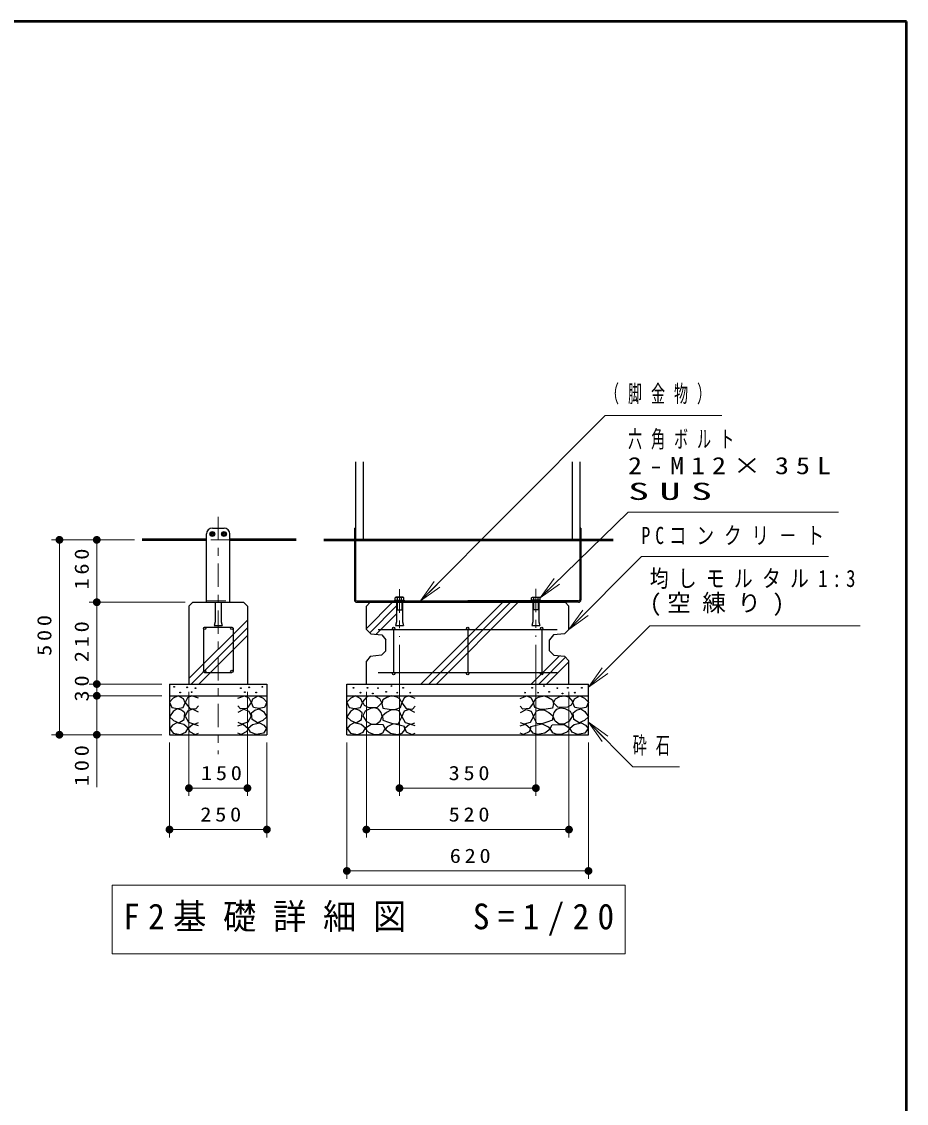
# Model space of a CAD drawing. Units: millimetres on the paper, with parts at other scales. Extents: x -805 to -334, y -297 to 267.
# Drawn here: x -533.5 to -420, y -168.8 to -30 of the extents above; entities that cross this region are included whole.
import ezdxf

# ---------------------------------------------------------------- set-up
doc = ezdxf.new("R2010")
doc.units = ezdxf.units.MM
doc.linetypes.add('USER1', pattern=[4.5, 2.5, -2])
doc.linetypes.add('USER2', pattern=[6, 3, -1, 1, -1])
doc.layers.add('1_20', color=7, linetype='Continuous', lineweight=13)
doc.layers.add('LY_3', color=7, linetype='Continuous', lineweight=13)
doc.styles.add('ＭＳ ゴシック', font='')
doc.styles.get('ＭＳ ゴシック').set_extended_font_data('MS Gothic')

# ---------------------------------------------------------------- blocks, each defined once
blk = doc.blocks.new('filled_dot')
at = {"color": 0, "linetype": 'Continuous', "lineweight": -2, "const_width": 1.25}
blk.add_lwpolyline([(-0.625, 0, 1), (0.625, 0, 1)], format="xyb", close=True, dxfattribs=at)

msp = doc.modelspace()

# ---------------------------------------------------------------- linework, layer by layer
at = {"layer": '1_20', "color": 1, "lineweight": 25}
for p, q in [((-490.663, -86.476), (-490.663, -104.176)), ((-461.913, -86.476), (-461.913, -104.176))]:
    msp.add_line(p, q, dxfattribs=at)
at = {"layer": '1_20', "lineweight": 25}
for p, q in [((-489.713, -86.476), (-489.713, -96.476)), ((-462.863, -86.476), (-462.863, -96.476)), ((-485.587, -103.898), (-485.488, -103.841)), ((-485.587, -104.216), (-485.587, -103.898)), ((-484.588, -103.841), (-485.488, -103.841)), ((-485.312, -104.216), (-485.312, -103.898)), ((-484.764, -104.216), (-484.764, -103.898)), ((-484.49, -103.898), (-484.588, -103.841)), ((-484.49, -104.216), (-484.49, -103.898)), ((-468.087, -103.898), (-467.988, -103.841)), ((-468.087, -104.216), (-468.087, -103.898)), ((-467.988, -103.841), (-467.088, -103.841)), ((-467.812, -104.216), (-467.812, -103.898)), ((-467.264, -104.216), (-467.264, -103.898)), ((-466.99, -103.898), (-467.088, -103.841)), ((-466.99, -104.216), (-466.99, -103.898)), ((-511.548, -104.476), (-512.048, -104.976)), ((-512.048, -104.976), (-512.048, -114.976)), ((-511.548, -104.476), (-505.048, -104.476)), ((-508.673, -104.476), (-508.673, -106.973)), ((-507.923, -104.476), (-507.923, -106.978)), ((-505.048, -104.476), (-504.548, -104.976)), ((-504.548, -104.976), (-504.548, -114.976)), ((-489.288, -104.976), (-488.788, -104.476)), ((-489.288, -107.976), (-489.288, -104.976)), ((-463.788, -104.476), (-488.788, -104.476)), ((-488.788, -104.476), (-463.788, -104.476)), ((-486.538, -104.476), (-482.891, -104.476)), ((-485.638, -104.216), (-484.438, -104.216)), ((-485.638, -104.316), (-485.638, -104.216)), ((-485.638, -104.316), (-484.438, -104.316)), ((-485.488, -104.316), (-485.488, -104.476)), ((-485.413, -104.476), (-485.413, -106.974)), ((-485.338, -104.316), (-485.338, -105.466)), ((-484.738, -104.316), (-484.738, -105.466)), ((-484.663, -104.476), (-484.663, -106.977)), ((-484.588, -104.316), (-484.588, -104.476)), ((-484.438, -104.216), (-484.438, -104.316)), ((-466.038, -104.476), (-469.685, -104.476)), ((-466.938, -104.216), (-468.138, -104.216)), ((-468.138, -104.216), (-468.138, -104.316)), ((-466.938, -104.316), (-468.138, -104.316)), ((-467.988, -104.316), (-467.988, -104.476)), ((-467.913, -104.476), (-467.913, -106.974)), ((-467.838, -104.316), (-467.838, -105.466)), ((-467.238, -104.316), (-467.238, -105.466)), ((-467.163, -104.476), (-467.163, -106.977)), ((-467.088, -104.316), (-467.088, -104.476)), ((-466.938, -104.316), (-466.938, -104.216)), ((-463.288, -104.976), (-463.788, -104.476)), ((-463.288, -107.976), (-463.288, -104.976)), ((-485.338, -105.466), (-484.738, -105.466)), ((-467.238, -105.466), (-467.838, -105.466)), ((-510.198, -107.826), (-510.198, -113.326)), ((-510.048, -107.676), (-506.548, -107.676)), ((-508.673, -106.976), (-508.798, -107.476)), ((-508.798, -107.476), (-507.798, -107.476)), ((-507.923, -106.976), (-507.798, -107.476)), ((-506.398, -107.826), (-506.398, -113.326)), ((-489.288, -107.976), (-488.732, -108.531)), ((-487.788, -107.976), (-464.788, -107.976)), ((-485.788, -107.976), (-485.788, -113.476)), ((-485.413, -106.976), (-485.538, -107.476)), ((-485.538, -107.476), (-484.538, -107.476)), ((-484.663, -106.976), (-484.538, -107.476)), ((-476.288, -107.976), (-476.288, -113.476)), ((-467.913, -106.976), (-468.038, -107.476)), ((-468.038, -107.476), (-467.038, -107.476)), ((-467.163, -106.976), (-467.038, -107.476)), ((-466.788, -107.976), (-466.788, -113.476)), ((-463.288, -107.976), (-463.844, -108.531)), ((-488.732, -108.531), (-487.285, -108.676)), ((-487.286, -108.676), (-486.788, -109.284)), ((-486.788, -110.726), (-486.788, -109.284)), ((-465.291, -108.676), (-465.788, -109.284)), ((-465.788, -110.726), (-465.788, -109.284)), ((-463.844, -108.531), (-465.29, -108.676)), ((-486.788, -110.726), (-487.344, -111.281)), ((-465.788, -110.726), (-465.232, -111.281)), ((-488.79, -111.426), (-489.288, -112.034)), ((-489.288, -114.976), (-489.288, -112.034)), ((-487.344, -111.281), (-488.79, -111.426)), ((-465.232, -111.281), (-463.844, -111.42)), ((-463.288, -111.976), (-463.843, -111.42)), ((-463.288, -114.976), (-463.288, -111.976)), ((-510.048, -113.476), (-506.548, -113.476)), ((-487.788, -113.476), (-464.788, -113.476)), ((-514.548, -114.976), (-502.048, -114.976)), ((-514.548, -114.976), (-514.548, -121.476)), ((-502.048, -114.976), (-502.048, -121.476)), ((-491.788, -114.976), (-460.788, -114.976)), ((-491.788, -121.476), (-491.788, -114.976)), ((-460.788, -121.476), (-460.788, -114.976)), ((-514.548, -116.476), (-502.048, -116.476)), ((-491.788, -116.476), (-460.788, -116.476)), ((-514.548, -121.476), (-502.048, -121.476)), ((-491.788, -121.476), (-460.788, -121.476))]:
    msp.add_line(p, q, dxfattribs=at)
at = {"layer": '1_20', "color": 2, "linetype": 'USER2'}
msp.add_line((-508.298, -93.52), (-508.298, -123.961), dxfattribs=at)
at = {"layer": '1_20', "color": 2, "lineweight": 25}
for p, q in [((-509.798, -104.476), (-509.798, -95.726)), ((-509.048, -94.976), (-507.548, -94.976)), ((-506.798, -104.476), (-506.798, -95.726)), ((-490.823, -94.976), (-490.663, -94.976)), ((-490.823, -94.976), (-490.823, -104.176)), ((-461.753, -94.976), (-461.913, -94.976)), ((-461.753, -94.976), (-461.753, -104.176)), ((-509.798, -104.476), (-506.798, -104.476)), ((-490.523, -104.316), (-476.288, -104.316)), ((-490.523, -104.476), (-476.288, -104.476)), ((-462.053, -104.316), (-476.288, -104.316)), ((-462.053, -104.476), (-476.288, -104.476))]:
    msp.add_line(p, q, dxfattribs=at)
at = {"layer": '1_20', "color": 4}
for p, q in [((-509.163, -95.726), (-509.105, -95.626)), ((-509.105, -95.826), (-509.163, -95.726)), ((-509.105, -95.626), (-508.99, -95.626)), ((-508.99, -95.626), (-508.932, -95.726)), ((-508.932, -95.726), (-508.99, -95.826)), ((-507.605, -95.626), (-507.663, -95.726)), ((-507.663, -95.726), (-507.605, -95.826)), ((-507.49, -95.626), (-507.605, -95.626)), ((-507.432, -95.726), (-507.49, -95.626)), ((-507.49, -95.826), (-507.432, -95.726)), ((-508.99, -95.826), (-509.105, -95.826)), ((-507.605, -95.826), (-507.49, -95.826))]:
    msp.add_line(p, q, dxfattribs=at)
at = {"layer": '1_20'}
for p, q in [((-519.051, -96.476), (-529.669, -96.476)), ((-528.669, -121.476), (-528.669, -96.476)), ((-523.874, -96.476), (-523.874, -104.476)), ((-482.33, -104.316), (-480.569, -101.836)), ((-482.33, -104.316), (-480.215, -102.189)), ((-479.86, -102.541), (-482.33, -104.316)), ((-466.99, -103.898), (-465.188, -101.447)), ((-466.99, -103.898), (-464.839, -101.806)), ((-464.491, -102.164), (-466.99, -103.898)), ((-512.548, -104.476), (-524.874, -104.476)), ((-523.874, -114.976), (-523.874, -104.476)), ((-489.288, -107.844), (-485.92, -104.476)), ((-488.859, -108.405), (-485.413, -104.959)), ((-482.278, -114.976), (-471.778, -104.476)), ((-481.288, -114.976), (-470.788, -104.476)), ((-480.298, -114.976), (-469.798, -104.476)), ((-512.048, -114.283), (-504.548, -106.783)), ((-488.063, -108.598), (-485.413, -105.948)), ((-463.288, -107.976), (-461.525, -105.497)), ((-463.288, -107.976), (-461.171, -105.85)), ((-460.817, -106.203), (-463.288, -107.976)), ((-511.751, -114.976), (-504.548, -107.773)), ((-510.761, -114.976), (-504.548, -108.763)), ((-485.038, -109.938), (-485.038, -129.331)), ((-467.538, -109.938), (-467.538, -129.331)), ((-468.136, -114.976), (-464.513, -111.353)), ((-467.146, -114.976), (-463.717, -111.547)), ((-466.156, -114.976), (-463.288, -112.108)), ((-460.788, -115.371), (-459.02, -112.896)), ((-460.788, -115.371), (-458.667, -113.249)), ((-458.313, -113.603), (-460.788, -115.371)), ((-515.548, -114.976), (-524.874, -114.976)), ((-523.874, -116.476), (-523.874, -114.976)), ((-515.548, -116.476), (-524.874, -116.476)), ((-523.874, -128.201), (-523.874, -116.476)), ((-512.048, -115.976), (-512.048, -129.331)), ((-504.548, -115.976), (-504.548, -129.331)), ((-489.288, -115.976), (-489.288, -134.642)), ((-463.288, -115.976), (-463.288, -134.642)), ((-460.788, -119.874), (-458.674, -122.003)), ((-460.788, -119.874), (-458.319, -121.65)), ((-459.029, -122.355), (-460.788, -119.874)), ((-515.548, -121.476), (-529.669, -121.476)), ((-514.548, -122.476), (-514.548, -134.642)), ((-502.048, -122.476), (-502.048, -134.642)), ((-491.788, -122.476), (-491.788, -139.952)), ((-460.788, -122.476), (-460.788, -139.952)), ((-504.548, -128.331), (-512.048, -128.331)), ((-467.538, -128.331), (-485.038, -128.331)), ((-502.048, -133.642), (-514.548, -133.642)), ((-463.288, -133.642), (-489.288, -133.642)), ((-460.788, -138.952), (-491.788, -138.952)), ((-521.886, -140.787), (-521.886, -149.587)), ((-456.086, -140.787), (-521.886, -140.787)), ((-456.086, -149.587), (-456.086, -140.787)), ((-521.886, -149.587), (-456.086, -149.587))]:
    msp.add_line(p, q, dxfattribs=at)
at = {"layer": '1_20', "color": 4, "lineweight": 50}
for p, q in [((-509.848, -96.476), (-518.051, -96.476)), ((-498.31, -96.476), (-506.748, -96.476))]:
    msp.add_line(p, q, dxfattribs=at)
at = {"layer": '1_20', "color": 4, "linetype": 'USER1'}
msp.add_line((-506.748, -96.476), (-509.848, -96.476), dxfattribs=at)
at = {"layer": '1_20', "lineweight": 50}
for p, q in [((-494.738, -96.476), (-490.823, -96.476)), ((-490.663, -96.476), (-461.913, -96.476)), ((-461.753, -96.476), (-457.606, -96.476))]:
    msp.add_line(p, q, dxfattribs=at)
at = {"layer": '1_20', "linetype": 'USER2'}
for p, q in [((-485.038, -102.82), (-485.038, -108.938)), ((-467.538, -102.751), (-467.538, -108.938))]:
    msp.add_line(p, q, dxfattribs=at)
at = {"layer": '1_20', "color": 2, "linetype": 'USER1'}
msp.add_line((-509.798, -104.316), (-506.798, -104.316), dxfattribs=at)
at = {"layer": '1_20'}
for points in [[(-482.33, -104.316), (-458.664, -80.522), (-443.664, -80.522)], [(-466.99, -103.898), (-455.709, -92.922), (-428.709, -92.922)], [(-463.288, -107.976), (-453.981, -98.629), (-429.981, -98.629)], [(-460.788, -115.371), (-452.915, -107.498), (-425.915, -107.498)], [(-460.788, -119.874), (-455.111, -125.592), (-449.111, -125.592)]]:
    msp.add_lwpolyline(points, dxfattribs=at)
at = {"layer": '1_20', "lineweight": 25}
for points in [[(-513.425, -116.506), (-514.059, -116.807), (-514.534, -117.282), (-514.233, -117.979), (-513.504, -118.122), (-512.807, -117.963), (-512.554, -117.377), (-512.744, -116.87)], [(-503.17, -116.506), (-502.536, -116.807), (-502.061, -117.282), (-502.362, -117.979), (-503.091, -118.122), (-503.788, -117.963), (-504.041, -117.377), (-503.851, -116.87)], [(-490.666, -116.506), (-491.299, -116.807), (-491.775, -117.282), (-491.474, -117.979), (-490.745, -118.122), (-490.048, -117.963), (-489.794, -117.377), (-489.984, -116.87)], [(-488.694, -116.501), (-489.221, -116.636), (-489.803, -117.272), (-489.573, -117.69), (-489.116, -117.928), (-488.6, -118.001), (-487.856, -117.934), (-487.289, -117.393), (-487.573, -116.893), (-488.106, -116.583)], [(-486.103, -116.491), (-486.64, -116.715), (-487.186, -116.983), (-487.303, -117.484), (-487.168, -118.048), (-486.345, -118.209), (-485.62, -118.254), (-484.895, -117.994), (-484.743, -117.386), (-484.976, -116.876), (-485.378, -116.652)], [(-466.473, -116.491), (-465.936, -116.715), (-465.39, -116.983), (-465.274, -117.484), (-465.408, -118.048), (-466.231, -118.209), (-466.956, -118.254), (-467.681, -117.994), (-467.833, -117.386), (-467.601, -116.876), (-467.198, -116.652)], [(-463.882, -116.501), (-463.355, -116.636), (-462.774, -117.272), (-463.003, -117.69), (-463.461, -117.928), (-463.977, -118.001), (-464.72, -117.934), (-465.287, -117.393), (-465.004, -116.893), (-464.47, -116.583)], [(-461.911, -116.506), (-461.277, -116.807), (-460.802, -117.282), (-461.103, -117.979), (-461.832, -118.122), (-462.529, -117.963), (-462.782, -117.377), (-462.592, -116.87)], [(-513.552, -118.153), (-514.091, -118.502), (-514.534, -119.183), (-514.027, -119.643), (-513.362, -119.959), (-512.665, -119.516), (-512.586, -118.676), (-512.994, -118.314)], [(-503.043, -118.153), (-502.505, -118.502), (-502.061, -119.183), (-502.568, -119.643), (-503.234, -119.959), (-503.931, -119.516), (-504.01, -118.676), (-503.602, -118.314)], [(-490.792, -118.153), (-491.331, -118.502), (-491.775, -119.183), (-491.268, -119.643), (-490.602, -119.959), (-489.905, -119.516), (-489.826, -118.676), (-490.234, -118.314)], [(-489.33, -119.718), (-488.708, -120.063), (-488.032, -120.11), (-487.519, -119.748), (-487.275, -119.15), (-487.387, -118.613), (-487.735, -118.204), (-488.201, -118.039), (-488.735, -118.096), (-489.425, -118.465), (-489.721, -119.042)], [(-486.154, -118.322), (-486.708, -118.619), (-487.235, -119.038), (-487.181, -119.592), (-486.437, -119.862), (-485.802, -120.079), (-485.153, -120.051), (-484.748, -119.187), (-485.099, -118.43), (-485.603, -118.265)], [(-466.423, -118.322), (-465.869, -118.619), (-465.342, -119.038), (-465.396, -119.592), (-466.139, -119.862), (-466.774, -120.079), (-467.423, -120.051), (-467.828, -119.187), (-467.477, -118.43), (-466.973, -118.265)], [(-463.247, -119.718), (-463.868, -120.063), (-464.544, -120.11), (-465.058, -119.748), (-465.301, -119.15), (-465.189, -118.613), (-464.841, -118.204), (-464.376, -118.039), (-463.841, -118.096), (-463.152, -118.465), (-462.855, -119.042)], [(-461.784, -118.153), (-461.245, -118.502), (-460.802, -119.183), (-461.309, -119.643), (-461.974, -119.959), (-462.671, -119.516), (-462.75, -118.676), (-462.342, -118.314)], [(-513.593, -119.95), (-514.162, -120.269), (-514.5, -120.692), (-514.096, -121.258), (-513.153, -121.461), (-512.438, -121.142), (-512.164, -120.637), (-512.704, -120.181)], [(-503.002, -119.95), (-502.434, -120.269), (-502.096, -120.692), (-502.499, -121.258), (-503.442, -121.461), (-504.158, -121.142), (-504.431, -120.637), (-503.892, -120.181)], [(-490.833, -119.95), (-491.402, -120.269), (-491.74, -120.692), (-491.336, -121.258), (-490.394, -121.461), (-489.678, -121.142), (-489.405, -120.637), (-489.944, -120.181)], [(-487.978, -120.157), (-488.762, -120.198), (-489.424, -120.671), (-488.992, -121.13), (-488.302, -121.441), (-487.737, -121.449), (-487.194, -121.225), (-486.856, -120.698), (-487.113, -120.211)], [(-485.863, -120.066), (-486.633, -120.484), (-486.876, -120.782), (-486.187, -121.268), (-485.241, -121.458), (-484.711, -121.274), (-484.363, -120.849), (-484.39, -120.43), (-485.255, -120.201)], [(-466.714, -120.066), (-465.943, -120.484), (-465.7, -120.782), (-466.389, -121.268), (-467.335, -121.458), (-467.865, -121.274), (-468.214, -120.849), (-468.187, -120.43), (-467.322, -120.201)], [(-464.598, -120.157), (-463.814, -120.198), (-463.152, -120.671), (-463.585, -121.13), (-464.274, -121.441), (-464.839, -121.449), (-465.382, -121.225), (-465.72, -120.698), (-465.463, -120.211)], [(-461.743, -119.95), (-461.174, -120.269), (-460.836, -120.692), (-461.24, -121.258), (-462.183, -121.461), (-462.898, -121.142), (-463.172, -120.637), (-462.632, -120.181)]]:
    msp.add_lwpolyline(points, close=True, dxfattribs=at)
for points in [[(-510.827, -116.791), (-511.683, -116.474), (-512.221, -116.743), (-512.538, -117.345), (-511.952, -118.106), (-511.176, -118.169), (-510.827, -117.773)], [(-505.768, -116.791), (-504.913, -116.474), (-504.374, -116.743), (-504.057, -117.345), (-504.643, -118.106), (-505.42, -118.169), (-505.768, -117.773)], [(-483.038, -116.811), (-483.893, -116.494), (-484.432, -116.763), (-484.749, -117.365), (-484.163, -118.126), (-483.387, -118.189), (-483.038, -117.793)], [(-469.538, -116.811), (-468.683, -116.494), (-468.144, -116.763), (-467.827, -117.365), (-468.413, -118.126), (-469.19, -118.189), (-469.538, -117.793)], [(-510.843, -118.597), (-511.603, -118.201), (-512.237, -118.454), (-512.538, -119.104), (-512.095, -119.88), (-511.334, -120.118), (-510.843, -119.912)], [(-505.752, -118.597), (-504.992, -118.201), (-504.358, -118.454), (-504.057, -119.104), (-504.501, -119.88), (-505.261, -120.118), (-505.752, -119.912)], [(-483.054, -118.617), (-483.814, -118.221), (-484.448, -118.474), (-484.749, -119.124), (-484.305, -119.9), (-483.545, -120.138), (-483.054, -119.932)], [(-469.522, -118.617), (-468.762, -118.221), (-468.128, -118.474), (-467.827, -119.124), (-468.271, -119.9), (-469.031, -120.138), (-469.522, -119.932)], [(-510.827, -120.324), (-511.493, -120.118), (-512.142, -120.672), (-511.968, -121.068), (-511.239, -121.433), (-510.827, -121.274)], [(-505.768, -120.324), (-505.103, -120.118), (-504.453, -120.672), (-504.628, -121.068), (-505.356, -121.433), (-505.768, -121.274)], [(-483.038, -120.344), (-483.703, -120.138), (-484.353, -120.692), (-484.179, -121.088), (-483.45, -121.453), (-483.038, -121.294)], [(-469.538, -120.344), (-468.873, -120.138), (-468.223, -120.692), (-468.398, -121.088), (-469.126, -121.453), (-469.538, -121.294)]]:
    msp.add_lwpolyline(points, dxfattribs=at)
for centre, radius in [((-509.048, -95.726), 0.312), ((-507.548, -95.726), 0.312), ((-510.048, -107.826), 0.15), ((-506.548, -107.826), 0.15), ((-485.788, -107.826), 0.15), ((-476.288, -107.826), 0.15), ((-466.788, -107.826), 0.15), ((-510.048, -113.326), 0.15), ((-506.548, -113.326), 0.15), ((-485.788, -113.626), 0.15), ((-476.288, -113.626), 0.15), ((-466.788, -113.626), 0.15), ((-486.076, -115.224), 0.05), ((-466.5, -115.224), 0.05), ((-513.958, -115.336), 0.05), ((-513.17, -116.067), 0.05), ((-512.271, -115.392), 0.05), ((-511.708, -116.011), 0.05), ((-511.202, -115.504), 0.05), ((-505.393, -115.504), 0.05), ((-504.887, -116.011), 0.05), ((-504.325, -115.392), 0.05), ((-503.425, -116.067), 0.05), ((-502.638, -115.336), 0.05), ((-490.939, -115.462), 0.05), ((-490.033, -116.082), 0.05), ((-489.127, -115.462), 0.05), ((-488.46, -116.177), 0.05), ((-487.792, -115.51), 0.05), ((-486.744, -115.986), 0.05), ((-485.313, -116.082), 0.05), ((-484.551, -115.462), 0.05), ((-483.645, -116.082), 0.05), ((-468.932, -116.082), 0.05), ((-468.026, -115.462), 0.05), ((-467.263, -116.082), 0.05), ((-465.833, -115.986), 0.05), ((-464.784, -115.51), 0.05), ((-464.116, -116.177), 0.05), ((-463.449, -115.462), 0.05), ((-462.543, -116.082), 0.05), ((-461.637, -115.462), 0.05)]:
    msp.add_circle(centre, radius, dxfattribs=at)
at = {"layer": '1_20', "color": 3, "lineweight": 25}
for centre in [(-509.048, -95.726), (-507.548, -95.726)]:
    msp.add_circle(centre, 0.263, dxfattribs=at)
at = {"layer": '1_20', "color": 4}
for centre, radius in [((-509.048, -95.726), 0.204), ((-509.048, -95.726), 0.116), ((-507.548, -95.726), 0.204), ((-507.548, -95.726), 0.116)]:
    msp.add_circle(centre, radius, dxfattribs=at)
at = {"layer": '1_20', "color": 2, "lineweight": 25}
for centre in [(-509.048, -95.726), (-507.548, -95.726)]:
    msp.add_circle(centre, 0.2, dxfattribs=at)
for centre, radius, start, end in [((-509.048, -95.726), 0.75, 90, 180), ((-507.548, -95.726), 0.75, 0, 90), ((-490.523, -104.176), 0.3, 180, 270), ((-490.523, -104.176), 0.14, 180, 270), ((-462.053, -104.176), 0.3, 270, 0), ((-462.053, -104.176), 0.14, 270, 0)]:
    msp.add_arc(centre, radius, start, end, dxfattribs=at)
at = {"layer": '1_20', "color": 4, "linetype": 'USER1'}
msp.add_arc((-522.428, -95.45), 1.15, 296.85247, 297, dxfattribs=at)
at = {"layer": '1_20', "color": 2, "linetype": 'USER1'}
msp.add_arc((-522.428, -95.45), 1.15, 296.85247, 297, dxfattribs=at)
at = {"layer": '1_20', "lineweight": 25}
for centre, radius, start, end in [((-485.449, -104.135), 0.274, 60.00001, 119.99999), ((-485.038, -104.531), 0.69, 66.57346, 113.42654), ((-484.627, -104.135), 0.274, 60.00001, 119.99999), ((-467.949, -104.135), 0.274, 60.00001, 119.99999), ((-467.538, -104.531), 0.69, 66.57346, 113.42654), ((-467.127, -104.135), 0.274, 60.00001, 119.99999)]:
    msp.add_arc(centre, radius, start, end, dxfattribs=at)
at = {"layer": 'LY_3', "lineweight": 50}
for p, q in [((-420, -30), (-805, -30)), ((-420, -297), (-420, -30))]:
    msp.add_line(p, q, dxfattribs=at)

# ---------------------------------------------------------------- block references
at = {"layer": '1_20', "xscale": 0.4, "yscale": 0.4}
for p, rotation in [((-528.669, -96.476), 270), ((-523.874, -96.476), 270), ((-523.874, -104.476), 270), ((-523.874, -104.476), 90), ((-523.874, -114.976), 270), ((-523.874, -114.976), 90), ((-523.874, -116.476), 270), ((-528.669, -121.476), 90), ((-523.874, -121.476), 90), ((-504.548, -128.331), 180), ((-467.538, -128.331), 180), ((-502.048, -133.642), 180), ((-463.288, -133.642), 180), ((-460.788, -138.952), 180)]:
    msp.add_blockref('filled_dot', p, dxfattribs=dict(at, rotation=rotation))
for p in [(-512.048, -128.331), (-485.038, -128.331), (-514.548, -133.642), (-489.288, -133.642), (-491.788, -138.952)]:
    msp.add_blockref('filled_dot', p, dxfattribs=at)

# ---------------------------------------------------------------- texts
at = {"layer": '1_20', "style": 'ＭＳ ゴシック'}
for s, insert, char_height, attachment_point in [('\\T1.64;\\W0.6;（脚金物）', (-458.664, -77.872), 2.199, 4), ('\\T1.64;\\W0.6;六角ボルト', (-455.709, -83.672), 2.199, 4), ('\\T1.5;\\W1.2;2-M12×35L', (-455.709, -86.972), 2.199, 4), ('\\T1.5;\\W1.8;SUS', (-455.709, -90.272), 2.199, 4), ('\\T1.57;\\W0.75;PCコンクリ－ト', (-453.981, -95.979), 2.199, 4), ('\\T1.5;\\W0.8;均しモルタル1:3', (-452.915, -101.548), 2.199, 4), ('\\T1.5;(空練り)', (-452.915, -104.848), 2.199, 4), ('\\T1.64;\\W0.6;砕石', (-455.111, -122.942), 2.199, 4), ('\\T1.33;\\W1.15;150', (-507.644, -127.331), 1.833, 8), ('\\T1.33;\\W1.15;350', (-475.873, -127.331), 1.833, 8), ('\\T1.33;\\W1.15;250', (-507.733, -132.642), 1.833, 8), ('\\T1.33;\\W1.15;520', (-475.873, -132.642), 1.833, 8), ('\\T1.33;\\W1.15;620', (-475.728, -137.952), 1.833, 8), ('\\T1.5;\\W0.95;F2基礎詳細図\u3000S=1/20', (-520.486, -145.187), 3.299, 4)]:
    msp.add_mtext(s, dxfattribs=dict(at, insert=insert, char_height=char_height, attachment_point=attachment_point))
at = {"layer": '1_20', "char_height": 1.833, "attachment_point": 8, "rotation": 90, "style": 'ＭＳ ゴシック'}
for s, insert in [('\\T1.33;\\W1.15;160', (-524.874, -99.986)), ('\\T1.33;\\W1.15;500', (-529.669, -108.507)), ('\\T1.33;\\W1.15;210', (-524.874, -109.305)), ('\\T1.34;\\W1.15;30', (-524.874, -115.298)), ('\\T1.33;\\W1.15;100', (-524.874, -125.201))]:
    msp.add_mtext(s, dxfattribs=dict(at, insert=insert))

doc.saveas('drawing.dxf')
